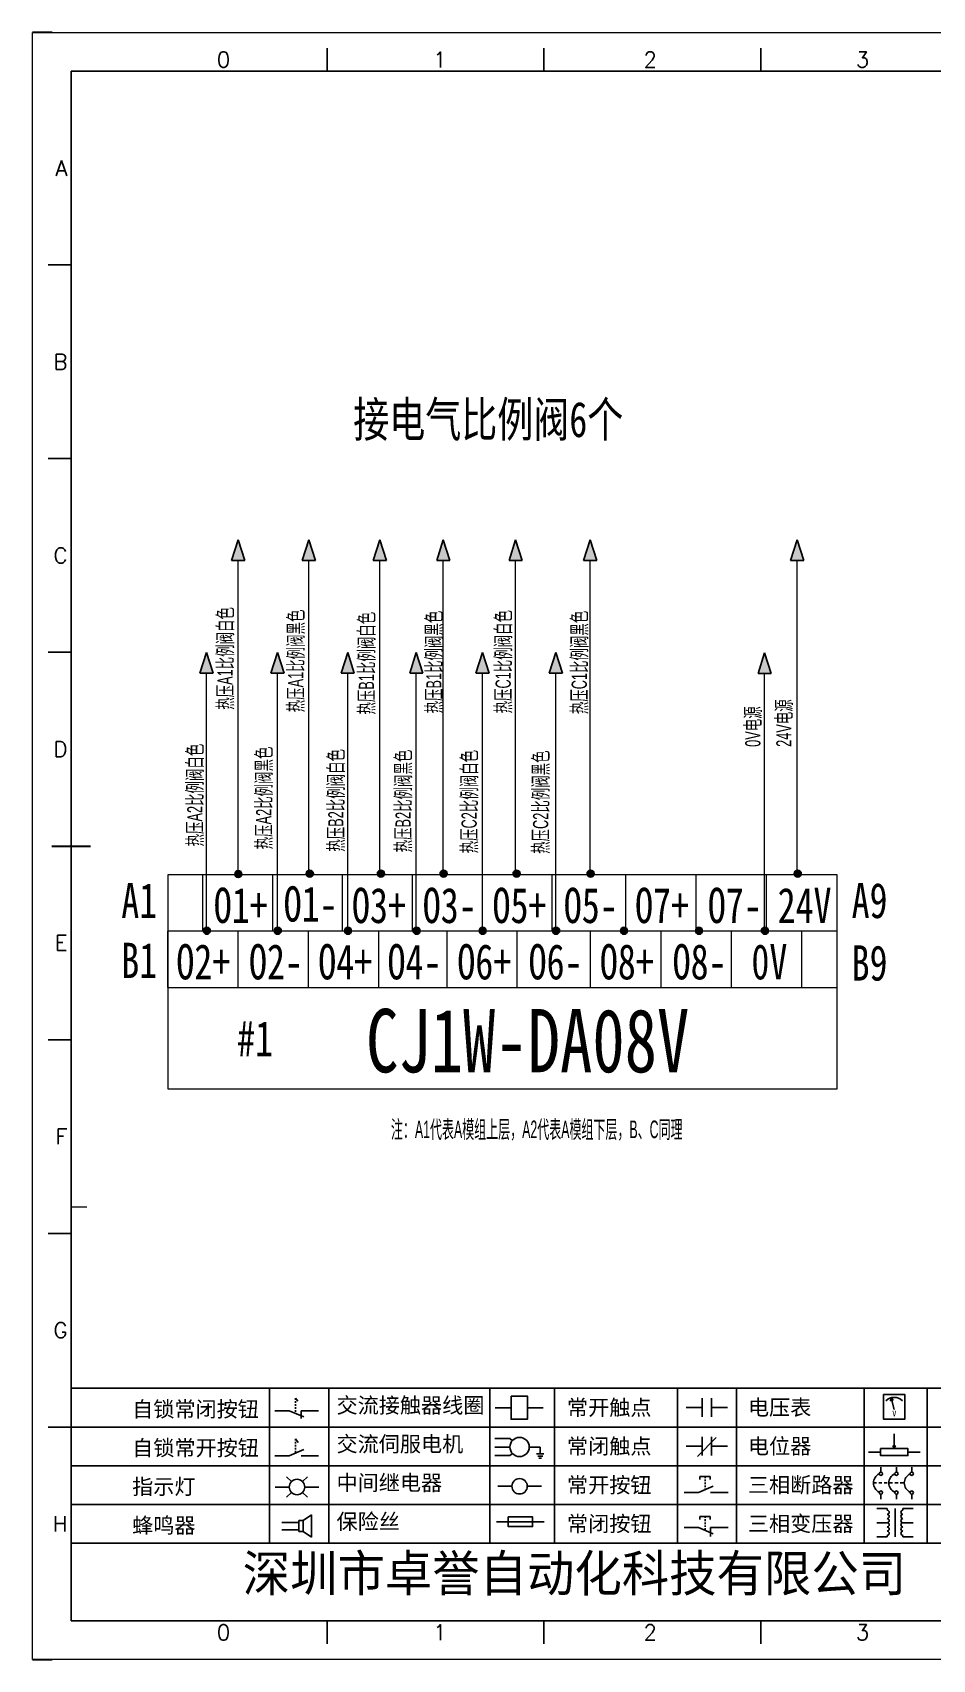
# Model space of a CAD drawing. Extents: x 38255 to 47052, y -6758 to -3353.
# Drawn here: x 41065.5 to 41193.3, y -5105.8 to -4874.8 of the extents above; entities that cross this region are included whole.
import ezdxf
from ezdxf.enums import TextEntityAlignment as Align

# ---------------------------------------------------------------- set-up
doc = ezdxf.new("R2010")
doc.units = 0
doc.header["$MEASUREMENT"] = 0
doc.layers.add('AE_BOR', color=1, linetype='Continuous')
doc.layers.add('细实线层', color=7, linetype='Continuous')
doc.layers.add('Dimension', color=3, linetype='Continuous', lineweight=13)
doc.layers.add('frame', color=7, linetype='Continuous', lineweight=15)
doc.styles.add('WD', font='romans.shx', dxfattribs={"bigfont": 'gbcbig.shx'})
doc.styles.add('宋体', font='', dxfattribs={"width": 0.75})
doc.styles.add('样式 8', font='arial.ttf')
doc.styles.add('汉字', font='')
doc.styles.get('宋体').set_extended_font_data('SimSun')
doc.styles.get('汉字').set_extended_font_data('新宋体')

# ---------------------------------------------------------------- blocks, each defined once
blk = doc.blocks.new('*U34')
at = {"linetype": 'ByBlock'}
for p, q in [((-1909.23, -780.45), (-1909.23, -780.67)), ((-1909.23, -780.45), (-1908.92, -780.84)), ((-1909.23, -780.84), (-1909.23, -781.05)), ((-1911.92, -782.07), (-1910.06, -782.07)), ((-1910.06, -782.07), (-1908.18, -782.88)), ((-1909.23, -781.23), (-1909.23, -781.44)), ((-1909.23, -781.61), (-1909.23, -781.83)), ((-1909.23, -782), (-1909.23, -782.21)), ((-1909.23, -782.38), (-1909.23, -782.43)), ((-1908.52, -783.07), (-1908.52, -782.07)), ((-1906.25, -782.07), (-1908.52, -782.07))]:
    blk.add_line(p, q, dxfattribs=at)
blk = doc.blocks.new('*U36')
at = {"linetype": 'ByBlock'}
for p, q in [((-1908.88, -791.17), (-1909.23, -790.71)), ((-1909.23, -790.71), (-1909.23, -790.92)), ((-1909.23, -791.09), (-1909.23, -791.31)), ((-1909.23, -791.48), (-1909.23, -791.69)), ((-1911.92, -792.89), (-1910.06, -792.89)), ((-1910.06, -792.89), (-1908.18, -792.08)), ((-1909.23, -791.86), (-1909.23, -792.08)), ((-1909.23, -792.25), (-1909.23, -792.47)), ((-1906.25, -792.89), (-1908.52, -792.89))]:
    blk.add_line(p, q, dxfattribs=at)
blk = doc.blocks.new('蜂鸣器')
at = {"linetype": 'ByBlock'}
for p, q in [((-1907.17, -795.53), (-1908.25, -796.26)), ((-1907.17, -795.53), (-1907.17, -798.41)), ((-1908.8, -796.48), (-1911.01, -796.48)), ((-1908.8, -797.46), (-1911.01, -797.46)), ((-1908.25, -796.26), (-1908.8, -796.26)), ((-1908.8, -797.68), (-1908.8, -796.26)), ((-1908.25, -797.68), (-1908.8, -797.68)), ((-1908.25, -797.68), (-1908.25, -796.26)), ((-1907.17, -798.41), (-1908.25, -797.68))]:
    blk.add_line(p, q, dxfattribs=at)
blk = doc.blocks.new('指示灯')
at = {"linetype": 'ByBlock'}
for p, q in [((-1854.25, -776.92), (-1856.06, -776.92)), ((-1854.62, -775.59), (-1853.97, -776.23)), ((-1851.9, -775.59), (-1852.54, -776.23)), ((-1852.26, -776.92), (-1850.45, -776.92)), ((-1854.62, -778.25), (-1853.97, -777.61)), ((-1851.9, -778.25), (-1852.54, -777.61))]:
    blk.add_line(p, q, dxfattribs=at)
blk.add_circle((-1853.26, -776.92), 0.992, dxfattribs=at)
blk = doc.blocks.new('交流接触器线圈')
at = {"linetype": 'ByBlock'}
for p, q in [((-1880.82, -781.77), (-1882.87, -781.77)), ((-1878.72, -781.77), (-1876.67, -781.77))]:
    blk.add_line(p, q, dxfattribs=at)
blk.add_lwpolyline([(-1880.82, -780.28), (-1878.72, -780.28), (-1878.72, -783.26), (-1880.82, -783.26)], close=True, dxfattribs=at)
blk = doc.blocks.new('交流伺服电机')
at = {"linetype": 'ByBlock'}
for p, q in [((-1880.97, -785.75), (-1882.94, -785.75)), ((-1880.97, -786.85), (-1882.94, -786.85)), ((-1880.97, -785.75), (-1880.65, -786.03)), ((-1878.49, -786.85), (-1877.07, -786.85)), ((-1877.07, -786.85), (-1877.07, -787.72)), ((-1880.97, -787.94), (-1882.94, -787.94)), ((-1880.97, -787.94), (-1880.65, -787.67)), ((-1877.54, -787.72), (-1876.59, -787.72)), ((-1877.38, -788.01), (-1876.75, -788.01)), ((-1877.23, -788.29), (-1876.9, -788.29))]:
    blk.add_line(p, q, dxfattribs=at)
blk.add_circle((-1879.73, -786.85), 1.24, dxfattribs=at)
blk = doc.blocks.new('中间继电器')
at = {"linetype": 'ByBlock'}
for p, q in [((-1880.72, -791.92), (-1882.54, -791.92)), ((-1878.74, -791.92), (-1876.92, -791.92))]:
    blk.add_line(p, q, dxfattribs=at)
blk.add_circle((-1879.73, -791.92), 0.992, dxfattribs=at)
blk = doc.blocks.new('保险丝')
at = {"linetype": 'ByBlock'}
blk.add_line((-1882.72, -796.49), (-1876.55, -796.49), dxfattribs=at)
blk.add_lwpolyline([(-1881.2, -795.86), (-1878.06, -795.86), (-1878.06, -797.12), (-1881.2, -797.12)], close=True, dxfattribs=at)
blk = doc.blocks.new('常开按钮')
at = {"linetype": 'ByBlock'}
for p, q in [((-1910.06, -787.73), (-1908.18, -786.93)), ((-1909.9, -785.68), (-1908.56, -785.68)), ((-1909.9, -785.68), (-1909.9, -786.07)), ((-1909.23, -785.68), (-1909.23, -785.89)), ((-1909.23, -786.06), (-1909.23, -786.28)), ((-1909.23, -786.45), (-1909.23, -786.67)), ((-1909.23, -786.84), (-1909.23, -787.05)), ((-1909.23, -787.22), (-1909.23, -787.38)), ((-1908.56, -785.68), (-1908.56, -786.07)), ((-1911.92, -787.73), (-1910.06, -787.73)), ((-1906.25, -787.73), (-1908.52, -787.73))]:
    blk.add_line(p, q, dxfattribs=at)
blk = doc.blocks.new('常开触点')
at = {"linetype": 'ByBlock'}
for p, q in [((-1853.82, -782.99), (-1853.82, -780.56)), ((-1852.6, -782.99), (-1852.6, -780.56)), ((-1853.82, -781.77), (-1855.88, -781.77)), ((-1852.6, -781.77), (-1850.55, -781.77))]:
    blk.add_line(p, q, dxfattribs=at)
blk = doc.blocks.new('常闭触点')
at = {"linetype": 'ByBlock'}
for p, q in [((-1853.82, -786.77), (-1855.88, -786.77)), ((-1852.01, -785.66), (-1854.43, -788.1)), ((-1853.82, -787.99), (-1853.82, -785.56)), ((-1852.6, -787.99), (-1852.6, -785.56)), ((-1852.6, -786.77), (-1850.55, -786.77))]:
    blk.add_line(p, q, dxfattribs=at)
blk = doc.blocks.new('常闭按钮')
at = {"linetype": 'ByBlock'}
for p, q in [((-1854.11, -790.83), (-1852.77, -790.83)), ((-1854.11, -790.83), (-1854.11, -791.22)), ((-1853.44, -790.83), (-1853.44, -791.04)), ((-1853.44, -791.21), (-1853.44, -791.43)), ((-1853.44, -791.6), (-1853.44, -791.82)), ((-1852.77, -790.83), (-1852.77, -791.22)), ((-1856.13, -792.28), (-1854.28, -792.28)), ((-1854.28, -792.28), (-1852.4, -793.09)), ((-1853.44, -791.99), (-1853.44, -792.2)), ((-1853.44, -792.37), (-1853.44, -792.53)), ((-1850.47, -792.28), (-1852.73, -792.28)), ((-1852.73, -792.28), (-1852.73, -793.43))]:
    blk.add_line(p, q, dxfattribs=at)
blk = doc.blocks.new('电压表')
at = {"linetype": 'ByBlock'}
for p, q in [((-1814.84, -780.75), (-1814.91, -781.13)), ((-1814.6, -781.05), (-1814.91, -781.13)), ((-1814.84, -780.75), (-1814.46, -782.26)), ((-1814.84, -780.75), (-1814.6, -781.05))]:
    blk.add_line(p, q, dxfattribs=at)
blk.add_lwpolyline([(-1815.84, -780.34), (-1813.07, -780.34), (-1813.07, -783.49), (-1815.84, -783.49)], close=True, dxfattribs=at)
blk.add_arc((-1814.46, -782.26), 1.56, 46.8313, 133.1687, dxfattribs=at)
at = {"linetype": 'ByBlock', "insert": (-1814.7, -782.39), "char_height": 0.75, "width": 0.6768, "attachment_point": 1}
blk.add_mtext('V', dxfattribs=at)
blk = doc.blocks.new('电位器')
at = {"linetype": 'ByBlock'}
for p, q in [((-1814.45, -787.3), (-1814.45, -785.39)), ((-1814.45, -787.3), (-1814.62, -786.96)), ((-1814.62, -786.96), (-1814.27, -786.96)), ((-1814.45, -787.3), (-1814.27, -786.96)), ((-1816.21, -787.75), (-1817.79, -787.75)), ((-1812.68, -787.75), (-1811.1, -787.75))]:
    blk.add_line(p, q, dxfattribs=at)
blk.add_lwpolyline([(-1816.21, -787.3), (-1812.68, -787.3), (-1812.68, -788.2), (-1816.21, -788.2)], close=True, dxfattribs=at)
blk = doc.blocks.new('三相断路器')
at = {"linetype": 'ByBlock'}
for p, q in [((-1816.17, -790.33), (-1816.17, -789.7)), ((-1814.17, -790.33), (-1814.17, -789.7)), ((-1812.18, -790.33), (-1812.18, -789.7)), ((-1817.14, -791.74), (-1816.72, -791.74)), ((-1816.45, -791.74), (-1816.03, -791.74)), ((-1816.17, -793.19), (-1816.17, -793.83)), ((-1815.76, -791.74), (-1815.34, -791.74)), ((-1815.07, -791.74), (-1814.65, -791.74)), ((-1814.38, -791.74), (-1813.96, -791.74)), ((-1814.17, -793.19), (-1814.17, -793.83)), ((-1813.69, -791.74), (-1813.27, -791.74)), ((-1812.18, -793.19), (-1812.18, -793.83))]:
    blk.add_line(p, q, dxfattribs=at)
for centre in [(-1816.17, -790.55), (-1814.17, -790.55), (-1812.18, -790.55), (-1816.17, -792.98), (-1814.17, -792.98), (-1812.18, -792.98)]:
    blk.add_circle(centre, 0.219, dxfattribs=at)
for centre in [(-1815.81, -791.74), (-1813.82, -791.74), (-1811.83, -791.74)]:
    blk.add_arc(centre, 1.32, 115.5791, 244.4209, dxfattribs=at)
blk = doc.blocks.new('三相变压器')
at = {"linetype": 'ByBlock'}
for p, q in [((-1816.69, -795.03), (-1815.37, -795.03)), ((-1815.37, -795.03), (-1815.37, -795.24)), ((-1814.34, -798.7), (-1814.34, -795.04)), ((-1812, -795.03), (-1813.32, -795.03)), ((-1813.32, -795.03), (-1813.32, -795.24)), ((-1816.69, -796.87), (-1815.37, -796.87)), ((-1812, -796.87), (-1813.32, -796.87)), ((-1816.69, -798.71), (-1815.37, -798.71)), ((-1815.37, -798.71), (-1815.37, -798.5)), ((-1813.32, -798.71), (-1813.32, -798.5)), ((-1812, -798.71), (-1813.32, -798.71))]:
    blk.add_line(p, q, dxfattribs=at)
for centre, start, end in [((-1815.37, -795.51), 270, 90), ((-1815.37, -796.06), 270, 90), ((-1813.32, -795.51), 90, 270), ((-1813.32, -796.06), 90, 270), ((-1815.37, -796.6), 270, 90), ((-1815.37, -797.14), 270, 90), ((-1815.37, -797.68), 270, 90), ((-1815.37, -798.23), 270, 90), ((-1813.32, -796.6), 90, 270), ((-1813.32, -797.14), 90, 270), ((-1813.32, -797.68), 90, 270), ((-1813.32, -798.23), 90, 270)]:
    blk.add_arc(centre, 0.271, start, end, dxfattribs=at)
blk = doc.blocks.new('电控横A4')
for p, q in [((292, -5), (5, -5)), ((5, -5), (5, -205)), ((10.03, -205), (289.53, -205))]:
    blk.add_line(p, q)
at = {"lineweight": 9, "ltscale": 0.1}
for p, q in [((5, -151.57), (7, -151.57)), ((101.34, -205), (130.8, -205))]:
    blk.add_line(p, q, dxfattribs=at)
at = {"linetype": 'ByBlock'}
for p, q in [((292, -175), (5, -175)), ((292, -180), (5, -180)), ((292, -185), (5, -185)), ((292, -190), (5, -190)), ((292, -195), (5, -195))]:
    blk.add_line(p, q, dxfattribs=at)
at = {"color": 0, "lineweight": -2}
for p, q in [((30.58, -175), (30.58, -195)), ((38.26, -175), (38.26, -195)), ((59.05, -175), (59.05, -195)), ((67.4, -175), (67.4, -195)), ((83.26, -175), (83.26, -195)), ((90.91, -175), (90.91, -195)), ((107.4, -175), (107.4, -195)), ((115.5, -175), (115.5, -195))]:
    blk.add_line(p, q, dxfattribs=at)
at = {"color": 0, "ltscale": 2}
blk.add_line((101.34, -205), (5, -205), dxfattribs=at)
at = {"layer": 'AE_BOR', "lineweight": 30}
for p, q in [((2.53, 0), (0, 0)), ((0, -210), (2.53, -210))]:
    blk.add_line(p, q, dxfattribs=at)
at = {"layer": 'AE_BOR', "color": 1, "lineweight": 15}
for p, q in [((0, 0), (297, 0)), ((0, -210), (0, 0)), ((297, -210), (0, -210))]:
    blk.add_line(p, q, dxfattribs=at)
at = {"layer": 'AE_BOR'}
for p, q in [((38.03, -5), (38.03, -2)), ((66.03, -5), (66.03, -2)), ((94.03, -5), (94.03, -2)), ((5, -30), (2, -30)), ((5, -55), (2, -55)), ((5, -80), (2, -80)), ((5, -130), (2, -130)), ((5, -155), (2, -155)), ((5, -180), (2, -180)), ((38.03, -205), (38.03, -208)), ((66.03, -205), (66.03, -208)), ((94.03, -205), (94.03, -208))]:
    blk.add_line(p, q, dxfattribs=at)
at = {"layer": 'AE_BOR', "color": 2, "lineweight": 30}
blk.add_line((2.5, -105), (7.5, -105), dxfattribs=at)
at = {"linetype": 'ByBlock'}
for name, p in [('*U34', (1943.19, 604.18)), ('交流接触器线圈', (1942.62, 604.27)), ('常开触点', (1940.27, 604.3)), ('电压表', (1925.71, 604.52)), ('*U36', (1943.19, 609.18)), ('交流伺服电机', (1942.62, 604.27)), ('常闭触点', (1940.27, 604.3)), ('电位器', (1925.71, 604.52)), ('指示灯', (1887.41, 589.18)), ('中间继电器', (1942.62, 604.27)), ('常开按钮', (1996.06, 599.3)), ('三相断路器', (1925.71, 604.52)), ('三相变压器', (1925.71, 604.52)), ('蜂鸣器', (1943.19, 604.18)), ('保险丝', (1942.62, 604.27)), ('常闭按钮', (1940.27, 599.3))]:
    blk.add_blockref(name, p, dxfattribs=at)
at = {"char_height": 2, "attachment_point": 1, "style": '汉字'}
for s, insert in [('{\\fKaiTi_GB2312|b0|i0|c134|p49;自锁常闭按钮}', (12.86, -176.69)), ('{\\fKaiTi_GB2312|b0|i0|c134|p49;交流接触器线圈}', (39.25, -176.19)), ('{\\fKaiTi_GB2312|b0|i0|c134|p49;常开触点}', (69.01, -176.48)), ('{\\fKaiTi_GB2312|b0|i0|c134|p49;电压表}', (92.37, -176.47)), ('{\\fKaiTi_GB2312|b0|i0|c134|p49;自锁常开按钮}', (12.86, -181.69)), ('{\\fKaiTi_GB2312|b0|i0|c134|p49;交流伺服电机}', (39.25, -181.19)), ('{\\fKaiTi_GB2312|b0|i0|c134|p49;常闭触点}', (69.01, -181.48)), ('{\\fKaiTi_GB2312|b0|i0|c134|p49;电位器}', (92.37, -181.47)), ('{\\fKaiTi_GB2312|b0|i0|c134|p49;指示灯}', (12.86, -186.69)), ('{\\fKaiTi_GB2312|b0|i0|c134|p49;中间继电器}', (39.25, -186.19)), ('{\\fKaiTi_GB2312|b0|i0|c134|p49;常开按钮}', (69.01, -186.48)), ('{\\fKaiTi_GB2312|b0|i0|c134|p49;三相断路器}', (92.37, -186.47)), ('{\\fKaiTi_GB2312|b0|i0|c134|p49;保险丝}', (39.25, -191.19)), ('{\\fKaiTi_GB2312|b0|i0|c134|p49;蜂鸣器}', (12.86, -191.69)), ('{\\fKaiTi_GB2312|b0|i0|c134|p49;常闭按钮}', (69.01, -191.48)), ('{\\fKaiTi_GB2312|b0|i0|c134|p49;三相变压器}', (92.37, -191.47))]:
    blk.add_mtext(s, dxfattribs=dict(at, insert=insert))
at = {"color": 0, "lineweight": -2, "insert": (27.14, -196.53), "char_height": 4.7064, "width": 96.1138, "attachment_point": 1}
blk.add_mtext('深圳市卓誉自动化科技有限公司', dxfattribs=at)
at = {"layer": 'AE_BOR', "style": 'WD'}
for s, p in [('0', (24.67, -4.5)), ('1', (52.6, -4.5)), ('2', (79.75, -4.5)), ('3', (107.15, -4.5)), ('0', (24.67, -207.5)), ('1', (52.6, -207.5)), ('2', (79.75, -207.5)), ('3', (107.15, -207.5))]:
    blk.add_text(s, height=2, dxfattribs=at).set_placement(p, align=Align.CENTER)
for s, p in [('A', (4.5, -17.5)), ('B', (4.5, -42.5)), ('C', (4.5, -67.5)), ('D', (4.5, -92.5)), ('E', (4.5, -117.5)), ('F', (4.5, -142.5)), ('G', (4.5, -167.5)), ('H', (4.5, -192.5))]:
    blk.add_text(s, height=2, dxfattribs=at).set_placement(p, align=Align.MIDDLE_RIGHT)

msp = doc.modelspace()

# ---------------------------------------------------------------- hatches: boundary and pattern name
for points in [[(41093.749, -4949.792), (41094.684, -4946.873), (41095.619, -4949.792)], [(41103.785, -4949.792), (41104.721, -4946.873), (41105.656, -4949.792)], [(41113.87, -4949.792), (41114.806, -4946.873), (41115.741, -4949.792)], [(41122.88, -4949.792), (41123.815, -4946.873), (41124.75, -4949.792)], [(41133.154, -4949.792), (41134.089, -4946.873), (41135.024, -4949.792)], [(41143.744, -4949.792), (41144.679, -4946.873), (41145.615, -4949.792)], [(41173.144, -4949.792), (41174.079, -4946.873), (41175.014, -4949.792)], [(41089.255, -4965.792), (41090.19, -4962.873), (41091.125, -4965.792)], [(41099.331, -4965.792), (41100.267, -4962.873), (41101.202, -4965.792)], [(41109.297, -4965.792), (41110.233, -4962.873), (41111.168, -4965.792)], [(41119.043, -4965.792), (41119.978, -4962.873), (41120.914, -4965.792)], [(41128.455, -4965.792), (41129.391, -4962.873), (41130.326, -4965.792)], [(41138.864, -4965.792), (41139.8, -4962.873), (41140.735, -4965.792)], [(41168.519, -4965.839), (41169.454, -4962.92), (41170.389, -4965.839)]]:
    msp.add_hatch(color=256).paths.add_polyline_path(points)
at = {"lineweight": -2}
h = msp.add_hatch(color=0, dxfattribs=at)
edge = h.paths.add_edge_path()
edge.add_arc((41094.696, -4994.312), 0.5, 0, 360)
h = msp.add_hatch(color=0, dxfattribs=at)
edge = h.paths.add_edge_path()
edge.add_arc((41104.855, -4994.243), 0.5, 0, 360)
h = msp.add_hatch(color=0, dxfattribs=at)
edge = h.paths.add_edge_path()
edge.add_arc((41114.945, -4994.243), 0.5, 0, 360)
h = msp.add_hatch(color=0, dxfattribs=at)
edge = h.paths.add_edge_path()
edge.add_arc((41123.852, -4994.243), 0.5, 0, 360)
h = msp.add_hatch(color=0, dxfattribs=at)
edge = h.paths.add_edge_path()
edge.add_arc((41134.22, -4994.243), 0.5, 0, 360)
h = msp.add_hatch(color=0, dxfattribs=at)
edge = h.paths.add_edge_path()
edge.add_arc((41144.727, -4994.243), 0.5, 0, 360)
h = msp.add_hatch(color=0, dxfattribs=at)
edge = h.paths.add_edge_path()
edge.add_arc((41174.161, -4994.243), 0.5, 0, 360)
h = msp.add_hatch(color=0, dxfattribs=at)
edge = h.paths.add_edge_path()
edge.add_arc((41090.227, -5002.362), 0.5, 0, 360)
h = msp.add_hatch(color=0, dxfattribs=at)
edge = h.paths.add_edge_path()
edge.add_arc((41100.304, -5002.362), 0.5, 0, 360)
h = msp.add_hatch(color=0, dxfattribs=at)
edge = h.paths.add_edge_path()
edge.add_arc((41110.27, -5002.362), 0.5, 0, 360)
h = msp.add_hatch(color=0, dxfattribs=at)
edge = h.paths.add_edge_path()
edge.add_arc((41120.015, -5002.362), 0.5, 0, 360)
h = msp.add_hatch(color=0, dxfattribs=at)
edge = h.paths.add_edge_path()
edge.add_arc((41129.399, -5002.362), 0.5, 0, 360)
h = msp.add_hatch(color=0, dxfattribs=at)
edge = h.paths.add_edge_path()
edge.add_arc((41139.837, -5002.362), 0.5, 0, 360)
h = msp.add_hatch(color=0, dxfattribs=at)
edge = h.paths.add_edge_path()
edge.add_arc((41149.471, -5002.362), 0.5, 0, 360)
h = msp.add_hatch(color=0, dxfattribs=at)
edge = h.paths.add_edge_path()
edge.add_arc((41160.121, -5002.362), 0.5, 0, 360)
h = msp.add_hatch(color=0, dxfattribs=at)
edge = h.paths.add_edge_path()
edge.add_arc((41169.491, -5002.362), 0.5, 0, 360)

# ---------------------------------------------------------------- linework, layer by layer
for p, q in [((41094.684, -4946.873), (41093.749, -4949.792)), ((41094.684, -4946.873), (41095.619, -4949.792)), ((41104.721, -4946.873), (41103.785, -4949.792)), ((41104.721, -4946.873), (41105.656, -4949.792)), ((41114.806, -4946.873), (41113.87, -4949.792)), ((41114.806, -4946.873), (41115.741, -4949.792)), ((41123.815, -4946.873), (41122.88, -4949.792)), ((41123.815, -4946.873), (41124.75, -4949.792)), ((41134.089, -4946.873), (41133.154, -4949.792)), ((41134.089, -4946.873), (41135.024, -4949.792)), ((41144.679, -4946.873), (41143.744, -4949.792)), ((41144.679, -4946.873), (41145.615, -4949.792)), ((41174.079, -4946.873), (41173.144, -4949.792)), ((41174.079, -4946.873), (41175.014, -4949.792)), ((41095.619, -4949.792), (41093.749, -4949.792)), ((41105.656, -4949.792), (41103.785, -4949.792)), ((41115.741, -4949.792), (41113.87, -4949.792)), ((41124.75, -4949.792), (41122.88, -4949.792)), ((41135.024, -4949.792), (41133.154, -4949.792)), ((41145.615, -4949.792), (41143.744, -4949.792)), ((41175.014, -4949.792), (41173.144, -4949.792)), ((41090.19, -4962.873), (41089.255, -4965.792)), ((41090.19, -4962.873), (41091.125, -4965.792)), ((41100.267, -4962.873), (41099.331, -4965.792)), ((41100.267, -4962.873), (41101.202, -4965.792)), ((41110.233, -4962.873), (41109.297, -4965.792)), ((41110.233, -4962.873), (41111.168, -4965.792)), ((41119.978, -4962.873), (41119.043, -4965.792)), ((41119.978, -4962.873), (41120.914, -4965.792)), ((41129.391, -4962.873), (41128.455, -4965.792)), ((41129.391, -4962.873), (41130.326, -4965.792)), ((41139.8, -4962.873), (41138.864, -4965.792)), ((41139.8, -4962.873), (41140.735, -4965.792)), ((41169.454, -4962.92), (41168.519, -4965.839)), ((41169.454, -4962.92), (41170.389, -4965.839)), ((41091.125, -4965.792), (41089.255, -4965.792)), ((41101.202, -4965.792), (41099.331, -4965.792)), ((41111.168, -4965.792), (41109.297, -4965.792)), ((41120.914, -4965.792), (41119.043, -4965.792)), ((41130.326, -4965.792), (41128.455, -4965.792)), ((41140.735, -4965.792), (41138.864, -4965.792)), ((41170.389, -4965.839), (41168.519, -4965.839))]:
    msp.add_line(p, q)
at = {"color": 0, "lineweight": -2}
for centre in [(41094.696, -4994.312), (41104.855, -4994.243), (41114.945, -4994.243), (41123.852, -4994.243), (41134.22, -4994.243), (41144.727, -4994.243), (41174.161, -4994.243), (41090.227, -5002.362), (41100.304, -5002.362), (41110.27, -5002.362), (41120.015, -5002.362), (41129.399, -5002.362), (41139.837, -5002.362), (41149.471, -5002.362), (41160.121, -5002.362), (41169.491, -5002.362)]:
    msp.add_circle(centre, 0.5, dxfattribs=at)
at = {"layer": 'frame', "lineweight": 0}
for p, q in [((41084.666, -4994.402), (41084.666, -5024.788)), ((41179.741, -4994.402), (41084.666, -4994.402)), ((41089.666, -5002.402), (41089.666, -4994.402)), ((41099.59, -5002.402), (41099.59, -4994.402)), ((41109.514, -5002.402), (41109.514, -4994.402)), ((41119.438, -5002.402), (41119.438, -4994.402)), ((41129.362, -5002.402), (41129.362, -4994.402)), ((41139.286, -5002.402), (41139.286, -4994.402)), ((41149.741, -5002.402), (41149.741, -4994.402)), ((41159.741, -5002.402), (41159.741, -4994.402)), ((41169.741, -5002.402), (41169.741, -4994.402)), ((41179.741, -5002.402), (41179.741, -4994.402)), ((41084.666, -5010.402), (41084.666, -5002.402)), ((41179.741, -5002.402), (41084.666, -5002.402)), ((41094.666, -5010.402), (41094.666, -5002.402)), ((41104.666, -5010.402), (41104.666, -5002.402)), ((41114.666, -5010.402), (41114.666, -5002.402)), ((41124.362, -5010.402), (41124.362, -5002.402)), ((41134.286, -5010.402), (41134.286, -5002.402)), ((41144.741, -5010.402), (41144.741, -5002.402)), ((41154.741, -5010.402), (41154.741, -5002.402)), ((41164.741, -5010.402), (41164.741, -5002.402)), ((41174.741, -5010.402), (41174.741, -5002.402)), ((41179.741, -5024.788), (41179.741, -5002.402)), ((41084.666, -5010.402), (41179.741, -5010.402)), ((41084.666, -5024.788), (41179.741, -5024.788))]:
    msp.add_line(p, q, dxfattribs=at)
at = {"layer": '细实线层', "lineweight": 0}
for p, q in [((41094.684, -4994.56), (41094.684, -4949.857)), ((41104.721, -4994.56), (41104.721, -4949.857)), ((41114.806, -4994.56), (41114.806, -4949.857)), ((41123.815, -4994.56), (41123.815, -4949.857)), ((41134.089, -4994.56), (41134.089, -4949.857)), ((41144.679, -4994.56), (41144.679, -4949.857)), ((41174.079, -4994.56), (41174.079, -4949.857)), ((41090.19, -5002.402), (41090.19, -4965.857)), ((41100.267, -5002.402), (41100.267, -4965.857)), ((41110.233, -5002.402), (41110.233, -4965.857)), ((41119.978, -5002.402), (41119.978, -4965.857)), ((41129.362, -5002.402), (41129.391, -4965.857)), ((41139.8, -5002.402), (41139.8, -4965.857)), ((41169.454, -5002.402), (41169.454, -4965.904))]:
    msp.add_line(p, q, dxfattribs=at)

# ---------------------------------------------------------------- block references
at = {"xscale": 1.1, "yscale": 1.1, "zscale": 1.1}
msp.add_blockref('电控横A4', (41065.471, -4874.825), dxfattribs=at)

# ---------------------------------------------------------------- texts
at = {"style": '宋体', "width": 0.75}
for s, height, p in [('接电气比例阀6个', 5, (41130.2, -4932.257)), ('A1', 5, (41080.628, -5000.56)), ('O1+', 5, (41095.045, -5001.253)), ('O1-', 5, (41104.974, -5001.05)), ('O3+', 5, (41114.671, -5001.263)), ('O3-', 5, (41124.724, -5001.263)), ('O5+', 5, (41134.635, -5001.263)), ('O5-', 5, (41144.758, -5001.263)), ('O7+', 5, (41154.881, -5001.263)), ('O7-', 5, (41165.218, -5001.263)), ('24V', 5, (41175.128, -5001.263)), ('A9', 5, (41184.361, -5000.56)), ('B1', 5, (41080.628, -5009.069)), ('O2+', 5, (41089.728, -5009.263)), ('O2-', 5, (41100.044, -5009.263)), ('O4+', 5, (41109.884, -5009.263)), ('O4-', 5, (41119.724, -5009.263)), ('O6+', 5, (41129.635, -5009.263)), ('O6-', 5, (41139.758, -5009.263)), ('O8+', 5, (41149.881, -5009.263)), ('O8-', 5, (41160.218, -5009.263)), ('0V', 5, (41170.128, -5009.263)), ('B9', 5, (41184.361, -5009.431)), ('CJ1W-DA08V', 9, (41135.799, -5022.458)), ('#1', 5, (41097.084, -5020.176))]:
    msp.add_text(s, height=height, dxfattribs=at).set_placement(p, align=Align.CENTER)
at = {"color": 3, "lineweight": 0, "style": '样式 8', "width": 0.5}
msp.add_text('注：A1代表A模组上层，A2代表A模组下层，B、C同理', height=2.5, dxfattribs=at).set_placement((41137.086, -5030.551), align=Align.MIDDLE)
at = {"layer": 'Dimension', "lineweight": 0, "style": '样式 8', "width": 0.6}
for s, p in [('热压A1比例阀白色', (41093.902, -4970.984)), ('热压A1比例阀黑色', (41103.925, -4971.341)), ('热压B1比例阀白色', (41113.971, -4971.664)), ('热压B1比例阀黑色', (41123.547, -4971.503)), ('热压C1比例阀白色', (41133.393, -4971.502)), ('热压C1比例阀黑色', (41144.202, -4971.607)), ('0V电源', (41168.857, -4976.249)), ('24V电源', (41173.266, -4976.249)), ('热压A2比例阀白色', (41089.597, -4990.388)), ('热压A2比例阀黑色', (41099.387, -4990.798)), ('热压B2比例阀白色', (41109.628, -4991.137)), ('热压B2比例阀黑色', (41119.177, -4991.227)), ('热压C2比例阀白色', (41128.562, -4991.371)), ('热压C2比例阀黑色', (41138.716, -4991.445))]:
    msp.add_text(s, height=2.16, rotation=90, dxfattribs=at).set_placement(p)

doc.saveas('drawing.dxf')
